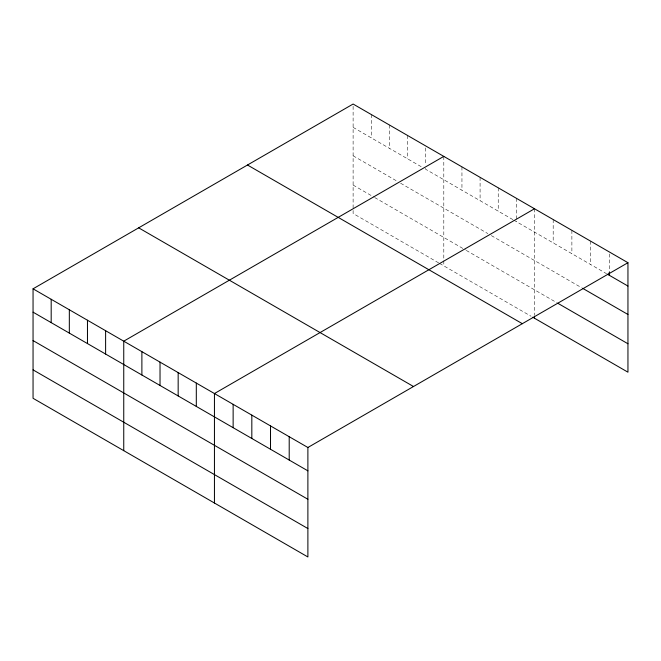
<?xml version="1.0" encoding="UTF-8"?>
<svg xmlns="http://www.w3.org/2000/svg" width="661" height="661" viewBox="0 0 661 661"><rect width="100%" height="100%" fill="white"/><g stroke="black" fill="none" stroke-linecap="round" stroke-linejoin="round"><path stroke-width="0.5" stroke-dasharray="3.31 2.48" d="M438.623 262.88L353.114 213.503L353.114 104.033M353.114 127.375L422.214 167.274M512.911 219.634L425.667 169.266L425.667 166.225M513.771 220.13L606.591 273.72M353.114 155.798L397.162 181.23M400.616 183.229L487.859 233.597M491.313 235.589L581.672 287.758M353.114 185.08L373.845 197.052M374.704 197.548L465.402 249.916M466.269 250.412L556.752 302.655M439.491 263.375L531.047 316.239M609.26 253.948L609.26 272.216M590.57 241.133L590.57 264.474M571.881 230.342L571.881 253.684M553.191 219.551L553.191 242.893M534.501 208.76L534.501 315.19M516.365 198.283L516.365 221.633M498.229 187.815L498.229 211.156M480.084 177.338L480.084 200.688M461.948 166.869L461.948 190.211M443.804 156.393L443.804 259.781M443.804 260.789L443.804 265.871M425.667 147.957L425.667 165.209M407.531 135.447L407.531 158.797M389.387 124.979L389.387 148.32M371.251 114.502L371.251 137.852"/><path stroke-width="0.99" d="M33.05 288.816L307.886 447.497L307.886 556.967L33.05 398.294L33.05 288.816L353.114 104.033L627.95 262.706L627.95 372.184L532.774 317.23M443.804 156.393L123.747 341.183L123.747 450.653M534.501 208.76L214.445 393.543L214.445 503.021M307.886 447.497L627.95 262.706M607.484 274.232L627.95 286.056M582.564 288.27L627.95 314.479M557.644 303.168L627.95 343.761M247.487 165.01L522.33 323.692M138.67 227.838L413.513 386.52M33.05 312.157L307.886 470.839M33.05 340.58L307.886 499.262M33.05 369.871L307.886 528.544M609.26 272.216L609.26 275.265M534.501 316.198L534.501 318.23M289.204 436.706L289.204 460.048M270.514 425.915L270.514 449.257M251.824 415.125L251.824 438.466M233.135 404.334L233.135 427.675M196.309 383.074L196.309 406.416M178.164 372.597L178.164 395.939M160.028 362.129L160.028 385.47M141.884 351.652L141.884 374.994M105.611 330.707L105.611 354.048M87.467 320.238L87.467 343.58M69.331 309.761L69.331 333.103M51.186 299.293L51.186 322.634"/></g></svg>
